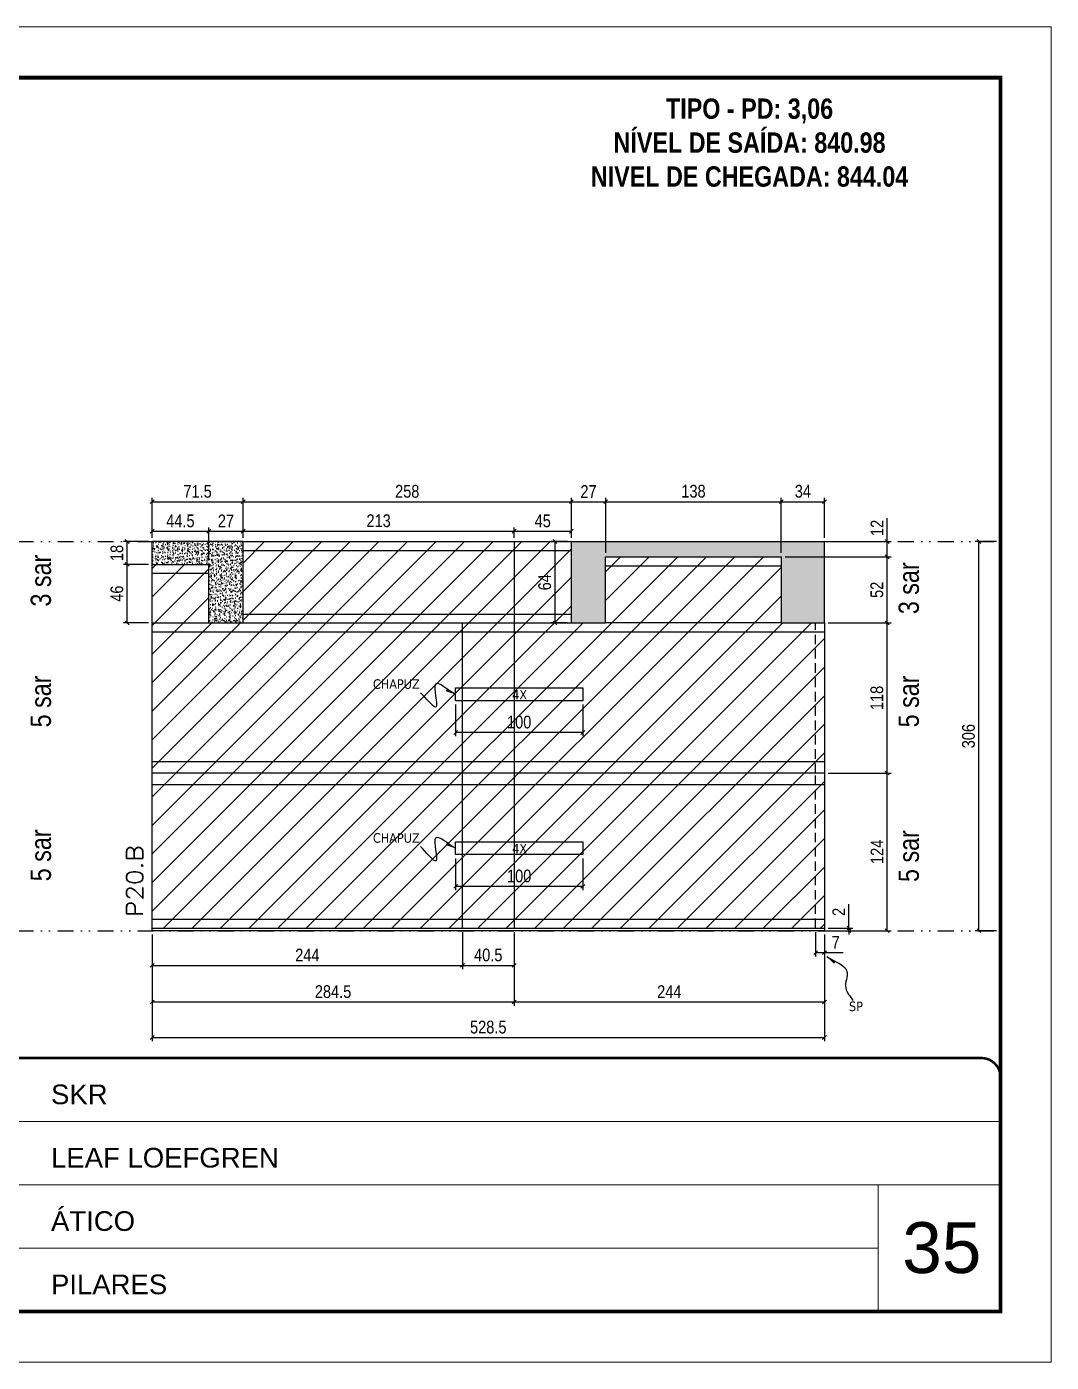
# Model space of a CAD drawing. Extents: x 14400 to 27878, y -21631 to 6985.
# Drawn here: x 18263 to 19068, y -3254 to -2204 of the extents above; entities that cross this region are included whole.
import ezdxf

# ---------------------------------------------------------------- set-up
doc = ezdxf.new("R2010")
doc.units = 0
for name, pattern in [('CONTINUO', [0]), ('DASHED', [0.75, 0.5, -0.25]), ('DIVIDE2', [0.625, 0.25, -0.125, 0, -0.125, 0, -0.125]), ('HIDDEN', [0.375, 0.25, -0.125])]:
    doc.linetypes.add(name, pattern=pattern)
for name, color, linetype, lineweight in [('CARIMBO', 255, 'Continuous', 9), ('Folhas', 255, 'Continuous', 9), ('Hachura', 251, 'Continuous', 9), ('SARRAFO DE PRESSAO', 251, 'DASHED', 9), ('Texto Seção', 7, 'Continuous', 15)]:
    doc.layers.add(name, color=color, linetype=linetype, lineweight=lineweight)
for name, color, linetype in [('COTA', 241, 'Continuous'), ('NOMENCLATURA', 7, 'Continuous'), ('Nível', 160, 'Continuous'), ('Painéis', 200, 'Continuous'), ('SARR_2.2x10', 60, 'Continuous'), ('SARR_2.2x7', 40, 'Continuous'), ('texto', 7, 'Continuous')]:
    doc.layers.add(name, color=color, linetype=linetype)
doc.styles.add('ARIAL', font='arial.ttf')
doc.styles.add('ARIAL_NARROW', font='ARIALN.TTF', dxfattribs={"height": 0.2})
doc.styles.add('COTA TECNICA', font='techl___.ttf', dxfattribs={"height": 10})
doc.styles.add('COTA TECNICA-50', font='techl___.ttf', dxfattribs={"height": 10})
doc.styles.add('REGUA-120', font='ROMANS.shx', dxfattribs={"height": 15})
doc.styles.add('ROMANC', font='techb___.ttf', dxfattribs={"height": 2.5})
doc.styles.get("Standard").update_dxf_attribs({"font": 'arial.ttf'})
doc.dimstyles.new('COTA PAINEL-50', dxfattribs={"dimtxt": 10, "dimasz": 3, "dimexe": 3, "dimexo": 3, "dimgap": 3, "dimtad": 1, "dimdec": 1, "dimzin": 12, "dimdsep": 46, "dimtxsty": 'COTA TECNICA-50', "dimblk1": 'OBLIQUE', "dimblk2": 'OBLIQUE', "dimsah": 1, "dimcen": 0.9, "dimclrd": 4, "dimclre": 4, "dimclrt": 240, "dimadec": 1, "dimazin": 3, "dimtfac": 1, "dimtdec": 1, "dimtmove": 0, "dimatfit": 3, "dimfxl": 1, "dimtolj": 1, "dimtzin": 12, "dimarcsym": 0})
doc.dimstyles.new('PAINEL', dxfattribs={"dimtxt": 10, "dimasz": 3, "dimexe": 3, "dimexo": 3, "dimgap": 3, "dimtad": 1, "dimdec": 1, "dimzin": 12, "dimdsep": 46, "dimtxsty": 'COTA TECNICA', "dimblk1": 'OBLIQUE', "dimblk2": 'OBLIQUE', "dimsah": 1, "dimcen": 0.9, "dimclrd": 4, "dimclre": 4, "dimclrt": 240, "dimadec": 1, "dimazin": 3, "dimtfac": 1, "dimtdec": 1, "dimtmove": 0, "dimatfit": 3, "dimfxl": 1, "dimtolj": 1, "dimtzin": 12, "dimarcsym": 0})
doc.dimstyles.get("Standard").update_dxf_attribs({"dimtxt": 0.18, "dimasz": 0.18, "dimexe": 0.18, "dimexo": 0.0625, "dimgap": 0.09, "dimtad": 0, "dimtih": 1, "dimtoh": 1, "dimdec": 4, "dimzin": 0, "dimdsep": 46, "dimtxsty": 'Standard', "dimcen": 0.09, "dimadec": 0, "dimazin": 0, "dimtfac": 1, "dimtdec": 4, "dimtofl": 0, "dimtmove": 0, "dimatfit": 3, "dimfxl": 1, "dimtolj": 1, "dimtzin": 0, "dimarcsym": 0})

# ---------------------------------------------------------------- blocks, each defined once
blk = doc.blocks.new('9999999999')
at = {"color": 30, "linetype": 'CONTINUO'}
for p, q in [((98564.6, 34379.6), (99584, 34379.6)), ((98564.6, 34329.8), (99488, 34329.8)), ((99584, 34329.8), (99488, 34329.8)), ((99488, 34329.8), (99488, 34230.2)), ((98564.6, 34280), (99488, 34280))]:
    blk.add_line(p, q, dxfattribs=at)
at = {"color": 30, "linetype": 'CONTINUO', "const_width": 2}
blk.add_lwpolyline([(99584, 34230.2), (99584, 34414.4, 0.414214), (99569, 34429.4), (98229, 34429.4, 0.414214), (98214, 34414.4), (98214, 34245.2, 0.414214), (98229, 34230.2), (99584, 34230.2)], format="xyb", dxfattribs=at)
at = {"layer": 'Folhas'}
blk.add_lwpolyline([(98139, 34190.2), (99624, 34190.2), (99624, 35240.2), (98139, 35240.2)], close=True, dxfattribs=at)
at = {"layer": 'Folhas', "color": 30, "const_width": 3}
blk.add_lwpolyline([(98214, 34230.2), (99584, 34230.2), (99584, 35200.2), (98214, 35200.2)], close=True, dxfattribs=at)
at = {"color": 7, "linetype": 'Continuous', "ltscale": 5, "style": 'ARIAL'}
for s, height, p in [('SKR', 15.48, (98837.7, 34393.1)), ('LEAF LOEFGREN', 15.483, (98837.7, 34343.3)), ('ÁTICO', 15.48, (98837.7, 34293.5)), ('PILARES', 15.48, (98837.7, 34243.7))]:
    blk.add_text(s, height=height, dxfattribs=at).set_placement(p)
blk = doc.blocks.new('_Oblique')
at = {"color": 0, "linetype": 'ByBlock', "lineweight": -2}
blk.add_line((-0.5, -0.5), (0.5, 0.5), dxfattribs=at)
blk = doc.blocks.new('*D1922')
at = {"layer": 'COTA', "color": 4, "lineweight": -2, "transparency": 16777216}
for p, q in [((18883.2, -2915.6), (18883.2, -2934.8)), ((18890.2, -2917.6), (18890.2, -2934.8)), ((18883.2, -2931.8), (18890.2, -2931.8)), ((18890.2, -2931.8), (18904.9, -2931.8))]:
    blk.add_line(p, q, dxfattribs=at)
at = {"layer": 'Defpoints', "color": 0, "transparency": 16777216}
for p in [(18883.2, -2912.6), (18890.2, -2914.6), (18890.2, -2931.8)]:
    blk.add_point(p, dxfattribs=at)
at = {"layer": 'COTA', "color": 4, "lineweight": -2, "transparency": 16777216, "xscale": 3, "yscale": 3, "zscale": 3, "rotation": 180}
blk.add_blockref('_Oblique', (18883.2, -2931.8), dxfattribs=at)
at = {"layer": 'COTA', "color": 4, "lineweight": -2, "transparency": 16777216, "xscale": 3, "yscale": 3, "zscale": 3}
blk.add_blockref('_Oblique', (18890.2, -2931.8), dxfattribs=at)
at = {"layer": 'COTA', "color": 240, "transparency": 16777216, "insert": (18899, -2923.8), "char_height": 10, "attachment_point": 5, "style": 'COTA TECNICA-50'}
blk.add_mtext('\\A1;7', dxfattribs=at)
blk = doc.blocks.new('*D1923')
at = {"layer": 'COTA', "color": 4, "lineweight": -2, "transparency": 16777216}
for p, q in [((18909.4, -2912.6), (18909.4, -2893.8)), ((18893.2, -2912.6), (18912.4, -2912.6)), ((18893.2, -2914.6), (18912.4, -2914.6)), ((18909.4, -2914.6), (18909.4, -2912.6)), ((18909.4, -2914.6), (18909.4, -2917.6))]:
    blk.add_line(p, q, dxfattribs=at)
at = {"layer": 'Defpoints', "color": 0, "transparency": 16777216}
for p in [(18890.2, -2912.6), (18890.2, -2914.6), (18909.4, -2914.6)]:
    blk.add_point(p, dxfattribs=at)
at = {"layer": 'COTA', "color": 4, "lineweight": -2, "transparency": 16777216, "xscale": 3, "yscale": 3, "zscale": 3}
for p, rotation in [((18909.4, -2912.6), 270), ((18909.4, -2914.6), 90)]:
    blk.add_blockref('_Oblique', p, dxfattribs=dict(at, rotation=rotation))
at = {"layer": 'COTA', "color": 240, "transparency": 16777216, "insert": (18901.4, -2899.8), "char_height": 10, "attachment_point": 5, "rotation": 90, "style": 'COTA TECNICA-50'}
blk.add_mtext('\\A1;2', dxfattribs=at)
blk = doc.blocks.new('*D1924')
at = {"layer": 'COTA', "color": 4, "lineweight": -2, "transparency": 16777216}
for p, q in [((18893.2, -2790.6), (18942.5, -2790.6)), ((18939.5, -2914.6), (18939.5, -2790.6)), ((18893.2, -2914.6), (18942.5, -2914.6))]:
    blk.add_line(p, q, dxfattribs=at)
at = {"layer": 'Defpoints', "color": 0, "transparency": 16777216}
for p in [(18890.2, -2790.6), (18939.5, -2790.6), (18890.2, -2914.6)]:
    blk.add_point(p, dxfattribs=at)
at = {"layer": 'COTA', "color": 4, "lineweight": -2, "transparency": 16777216, "xscale": 3, "yscale": 3, "zscale": 3}
for p, rotation in [((18939.5, -2790.6), 90), ((18939.5, -2914.6), 270)]:
    blk.add_blockref('_Oblique', p, dxfattribs=dict(at, rotation=rotation))
at = {"layer": 'COTA', "color": 240, "transparency": 16777216, "insert": (18931.5, -2852.6), "char_height": 10, "attachment_point": 5, "rotation": 90, "style": 'COTA TECNICA'}
blk.add_mtext('\\A1;124', dxfattribs=at)
blk = doc.blocks.new('*D1925')
at = {"layer": 'COTA', "color": 4, "linetype": 'ByBlock', "lineweight": -2, "transparency": 16777216}
for p, q in [((18600.2, -2857.7), (18600.2, -2882.7)), ((18700.2, -2857.7), (18700.2, -2882.7)), ((18700.2, -2879.7), (18600.2, -2879.7))]:
    blk.add_line(p, q, dxfattribs=at)
at = {"layer": 'Defpoints', "color": 0, "linetype": 'ByBlock', "transparency": 16777216}
for p in [(18600.2, -2854.7), (18700.2, -2854.7), (18600.2, -2879.7)]:
    blk.add_point(p, dxfattribs=at)
at = {"layer": 'COTA', "color": 4, "linetype": 'ByBlock', "lineweight": -2, "transparency": 16777216, "xscale": 3, "yscale": 3, "zscale": 3, "rotation": 180}
blk.add_blockref('_Oblique', (18600.2, -2879.7), dxfattribs=at)
at = {"layer": 'COTA', "color": 4, "linetype": 'ByBlock', "lineweight": -2, "transparency": 16777216, "xscale": 3, "yscale": 3, "zscale": 3}
blk.add_blockref('_Oblique', (18700.2, -2879.7), dxfattribs=at)
at = {"layer": 'COTA', "color": 240, "linetype": 'ByBlock', "transparency": 16777216, "insert": (18650.2, -2871.6), "char_height": 10, "attachment_point": 5, "style": 'COTA TECNICA'}
blk.add_mtext('\\A1;100', dxfattribs=at)
blk = doc.blocks.new('*D1926')
at = {"layer": 'COTA', "color": 4, "lineweight": -2, "transparency": 16777216}
for p, q in [((18361.7, -2917.6), (18361.7, -2973.6)), ((18646.2, -2915.6), (18646.2, -2973.6)), ((18361.7, -2970.6), (18646.2, -2970.6))]:
    blk.add_line(p, q, dxfattribs=at)
at = {"layer": 'Defpoints', "color": 0, "transparency": 16777216}
for p in [(18361.7, -2914.6), (18646.2, -2912.6), (18646.2, -2970.6)]:
    blk.add_point(p, dxfattribs=at)
at = {"layer": 'COTA', "color": 4, "lineweight": -2, "transparency": 16777216, "xscale": 3, "yscale": 3, "zscale": 3, "rotation": 180}
blk.add_blockref('_Oblique', (18361.7, -2970.6), dxfattribs=at)
at = {"layer": 'COTA', "color": 4, "lineweight": -2, "transparency": 16777216, "xscale": 3, "yscale": 3, "zscale": 3}
blk.add_blockref('_Oblique', (18646.2, -2970.6), dxfattribs=at)
at = {"layer": 'COTA', "color": 240, "transparency": 16777216, "insert": (18503.9, -2962.5), "char_height": 10, "attachment_point": 5, "style": 'COTA TECNICA'}
blk.add_mtext('\\A1;284.5', dxfattribs=at)
blk = doc.blocks.new('*D1927')
at = {"layer": 'COTA', "color": 4, "lineweight": -2, "transparency": 16777216}
for p, q in [((18646.2, -2915.6), (18646.2, -2973.6)), ((18890.2, -2917.6), (18890.2, -2973.6)), ((18646.2, -2970.6), (18890.2, -2970.6))]:
    blk.add_line(p, q, dxfattribs=at)
at = {"layer": 'Defpoints', "color": 0, "transparency": 16777216}
for p in [(18646.2, -2912.6), (18890.2, -2914.6), (18890.2, -2970.6)]:
    blk.add_point(p, dxfattribs=at)
at = {"layer": 'COTA', "color": 4, "lineweight": -2, "transparency": 16777216, "xscale": 3, "yscale": 3, "zscale": 3, "rotation": 180}
blk.add_blockref('_Oblique', (18646.2, -2970.6), dxfattribs=at)
at = {"layer": 'COTA', "color": 4, "lineweight": -2, "transparency": 16777216, "xscale": 3, "yscale": 3, "zscale": 3}
blk.add_blockref('_Oblique', (18890.2, -2970.6), dxfattribs=at)
at = {"layer": 'COTA', "color": 240, "transparency": 16777216, "insert": (18768.2, -2962.5), "char_height": 10, "attachment_point": 5, "style": 'COTA TECNICA'}
blk.add_mtext('\\A1;244', dxfattribs=at)
blk = doc.blocks.new('*D1928')
at = {"layer": 'COTA', "color": 4, "lineweight": -2, "transparency": 16777216}
for p, q in [((18361.7, -2917.6), (18361.7, -2944.8)), ((18605.7, -2915.6), (18605.7, -2944.8)), ((18361.7, -2941.8), (18605.7, -2941.8))]:
    blk.add_line(p, q, dxfattribs=at)
at = {"layer": 'Defpoints', "color": 0, "transparency": 16777216}
for p in [(18361.7, -2914.6), (18605.7, -2912.6), (18605.7, -2941.8)]:
    blk.add_point(p, dxfattribs=at)
at = {"layer": 'COTA', "color": 4, "lineweight": -2, "transparency": 16777216, "xscale": 3, "yscale": 3, "zscale": 3, "rotation": 180}
blk.add_blockref('_Oblique', (18361.7, -2941.8), dxfattribs=at)
at = {"layer": 'COTA', "color": 4, "lineweight": -2, "transparency": 16777216, "xscale": 3, "yscale": 3, "zscale": 3}
blk.add_blockref('_Oblique', (18605.7, -2941.8), dxfattribs=at)
at = {"layer": 'COTA', "color": 240, "transparency": 16777216, "insert": (18483.7, -2933.7), "char_height": 10, "attachment_point": 5, "style": 'COTA TECNICA'}
blk.add_mtext('\\A1;244', dxfattribs=at)
blk = doc.blocks.new('*D1929')
at = {"layer": 'COTA', "color": 4, "lineweight": -2, "transparency": 16777216}
for p, q in [((18605.7, -2915.6), (18605.7, -2944.8)), ((18646.2, -2915.6), (18646.2, -2944.8)), ((18605.7, -2941.8), (18646.2, -2941.8))]:
    blk.add_line(p, q, dxfattribs=at)
at = {"layer": 'Defpoints', "color": 0, "transparency": 16777216}
for p in [(18605.7, -2912.6), (18646.2, -2912.6), (18646.2, -2941.8)]:
    blk.add_point(p, dxfattribs=at)
at = {"layer": 'COTA', "color": 4, "lineweight": -2, "transparency": 16777216, "xscale": 3, "yscale": 3, "zscale": 3, "rotation": 180}
blk.add_blockref('_Oblique', (18605.7, -2941.8), dxfattribs=at)
at = {"layer": 'COTA', "color": 4, "lineweight": -2, "transparency": 16777216, "xscale": 3, "yscale": 3, "zscale": 3}
blk.add_blockref('_Oblique', (18646.2, -2941.8), dxfattribs=at)
at = {"layer": 'COTA', "color": 240, "transparency": 16777216, "insert": (18625.9, -2933.7), "char_height": 10, "attachment_point": 5, "style": 'COTA TECNICA'}
blk.add_mtext('\\A1;40.5', dxfattribs=at)
blk = doc.blocks.new('*D1938')
at = {"layer": 'COTA', "color": 4, "lineweight": -2, "transparency": 16777216}
for p, q in [((18358.7, -2608.6), (18339.1, -2608.6)), ((18342.1, -2626.6), (18342.1, -2608.6)), ((18358.7, -2626.6), (18339.1, -2626.6))]:
    blk.add_line(p, q, dxfattribs=at)
at = {"layer": 'Defpoints', "color": 0, "transparency": 16777216}
for p in [(18342.1, -2608.6), (18361.7, -2608.6), (18361.7, -2626.6)]:
    blk.add_point(p, dxfattribs=at)
at = {"layer": 'COTA', "color": 4, "lineweight": -2, "transparency": 16777216, "xscale": 3, "yscale": 3, "zscale": 3}
for p, rotation in [((18342.1, -2608.6), 90), ((18342.1, -2626.6), 270)]:
    blk.add_blockref('_Oblique', p, dxfattribs=dict(at, rotation=rotation))
at = {"layer": 'COTA', "color": 240, "transparency": 16777216, "insert": (18334, -2617.6), "char_height": 10, "attachment_point": 5, "rotation": 90, "style": 'COTA TECNICA'}
blk.add_mtext('\\A1;18', dxfattribs=at)
blk = doc.blocks.new('*D1939')
at = {"layer": 'COTA', "color": 4, "lineweight": -2, "transparency": 16777216}
for p, q in [((18361.7, -2605.6), (18361.7, -2597.5)), ((18361.7, -2600.5), (18406.2, -2600.5)), ((18406.2, -2623.6), (18406.2, -2597.5))]:
    blk.add_line(p, q, dxfattribs=at)
at = {"layer": 'Defpoints', "color": 0, "transparency": 16777216}
for p in [(18406.2, -2600.5), (18361.7, -2608.6), (18406.2, -2626.6)]:
    blk.add_point(p, dxfattribs=at)
at = {"layer": 'COTA', "color": 4, "lineweight": -2, "transparency": 16777216, "xscale": 3, "yscale": 3, "zscale": 3, "rotation": 180}
blk.add_blockref('_Oblique', (18361.7, -2600.5), dxfattribs=at)
at = {"layer": 'COTA', "color": 4, "lineweight": -2, "transparency": 16777216, "xscale": 3, "yscale": 3, "zscale": 3}
blk.add_blockref('_Oblique', (18406.2, -2600.5), dxfattribs=at)
at = {"layer": 'COTA', "color": 240, "transparency": 16777216, "insert": (18383.9, -2592.4), "char_height": 10, "attachment_point": 5, "style": 'COTA TECNICA'}
blk.add_mtext('\\A1;44.5', dxfattribs=at)
blk = doc.blocks.new('*D1940')
at = {"layer": 'COTA', "color": 4, "lineweight": -2, "transparency": 16777216}
for p, q in [((18406.2, -2623.6), (18406.2, -2597.5)), ((18406.2, -2600.5), (18433.2, -2600.5)), ((18433.2, -2605.6), (18433.2, -2597.5))]:
    blk.add_line(p, q, dxfattribs=at)
at = {"layer": 'Defpoints', "color": 0, "transparency": 16777216}
for p in [(18433.2, -2600.5), (18433.2, -2608.6), (18406.2, -2626.6)]:
    blk.add_point(p, dxfattribs=at)
at = {"layer": 'COTA', "color": 4, "lineweight": -2, "transparency": 16777216, "xscale": 3, "yscale": 3, "zscale": 3, "rotation": 180}
blk.add_blockref('_Oblique', (18406.2, -2600.5), dxfattribs=at)
at = {"layer": 'COTA', "color": 4, "lineweight": -2, "transparency": 16777216, "xscale": 3, "yscale": 3, "zscale": 3}
blk.add_blockref('_Oblique', (18433.2, -2600.5), dxfattribs=at)
at = {"layer": 'COTA', "color": 240, "transparency": 16777216, "insert": (18419.7, -2592.4), "char_height": 10, "attachment_point": 5, "style": 'COTA TECNICA'}
blk.add_mtext('\\A1;27', dxfattribs=at)
blk = doc.blocks.new('*D1941')
at = {"layer": 'COTA', "color": 4, "lineweight": -2, "transparency": 16777216}
for p, q in [((18433.2, -2605.6), (18433.2, -2574.3)), ((18433.2, -2577.3), (18691.2, -2577.3)), ((18691.2, -2605.6), (18691.2, -2574.3))]:
    blk.add_line(p, q, dxfattribs=at)
at = {"layer": 'Defpoints', "color": 0, "transparency": 16777216}
for p in [(18691.2, -2577.3), (18433.2, -2608.6), (18691.2, -2608.6)]:
    blk.add_point(p, dxfattribs=at)
at = {"layer": 'COTA', "color": 4, "lineweight": -2, "transparency": 16777216, "xscale": 3, "yscale": 3, "zscale": 3, "rotation": 180}
blk.add_blockref('_Oblique', (18433.2, -2577.3), dxfattribs=at)
at = {"layer": 'COTA', "color": 4, "lineweight": -2, "transparency": 16777216, "xscale": 3, "yscale": 3, "zscale": 3}
blk.add_blockref('_Oblique', (18691.2, -2577.3), dxfattribs=at)
at = {"layer": 'COTA', "color": 240, "transparency": 16777216, "insert": (18562.2, -2569.2), "char_height": 10, "attachment_point": 5, "style": 'COTA TECNICA'}
blk.add_mtext('\\A1;258', dxfattribs=at)
blk = doc.blocks.new('*D1942')
at = {"layer": 'COTA', "color": 4, "lineweight": -2, "transparency": 16777216}
for p, q in [((18433.2, -2605.6), (18433.2, -2597.5)), ((18433.2, -2600.5), (18646.2, -2600.5)), ((18646.2, -2605.6), (18646.2, -2597.5))]:
    blk.add_line(p, q, dxfattribs=at)
at = {"layer": 'Defpoints', "color": 0, "transparency": 16777216}
for p in [(18646.2, -2600.5), (18433.2, -2608.6), (18646.2, -2608.6)]:
    blk.add_point(p, dxfattribs=at)
at = {"layer": 'COTA', "color": 4, "lineweight": -2, "transparency": 16777216, "xscale": 3, "yscale": 3, "zscale": 3, "rotation": 180}
blk.add_blockref('_Oblique', (18433.2, -2600.5), dxfattribs=at)
at = {"layer": 'COTA', "color": 4, "lineweight": -2, "transparency": 16777216, "xscale": 3, "yscale": 3, "zscale": 3}
blk.add_blockref('_Oblique', (18646.2, -2600.5), dxfattribs=at)
at = {"layer": 'COTA', "color": 240, "transparency": 16777216, "insert": (18539.7, -2592.3), "char_height": 10, "attachment_point": 5, "style": 'COTA TECNICA'}
blk.add_mtext('\\A1;213', dxfattribs=at)
blk = doc.blocks.new('*D1943')
at = {"layer": 'COTA', "color": 4, "lineweight": -2, "transparency": 16777216}
for p, q in [((18646.2, -2605.6), (18646.2, -2597.5)), ((18646.2, -2600.5), (18691.2, -2600.5)), ((18691.2, -2605.6), (18691.2, -2597.5))]:
    blk.add_line(p, q, dxfattribs=at)
at = {"layer": 'Defpoints', "color": 0, "transparency": 16777216}
for p in [(18691.2, -2600.5), (18646.2, -2608.6), (18691.2, -2608.6)]:
    blk.add_point(p, dxfattribs=at)
at = {"layer": 'COTA', "color": 4, "lineweight": -2, "transparency": 16777216, "xscale": 3, "yscale": 3, "zscale": 3, "rotation": 180}
blk.add_blockref('_Oblique', (18646.2, -2600.5), dxfattribs=at)
at = {"layer": 'COTA', "color": 4, "lineweight": -2, "transparency": 16777216, "xscale": 3, "yscale": 3, "zscale": 3}
blk.add_blockref('_Oblique', (18691.2, -2600.5), dxfattribs=at)
at = {"layer": 'COTA', "color": 240, "transparency": 16777216, "insert": (18668.7, -2592.4), "char_height": 10, "attachment_point": 5, "style": 'COTA TECNICA'}
blk.add_mtext('\\A1;45', dxfattribs=at)
blk = doc.blocks.new('*D1944')
at = {"layer": 'COTA', "color": 4, "lineweight": -2, "transparency": 16777216}
for p, q in [((18691.2, -2605.6), (18691.2, -2574.3)), ((18691.2, -2577.3), (18718.2, -2577.3)), ((18718.2, -2617.6), (18718.2, -2574.3))]:
    blk.add_line(p, q, dxfattribs=at)
at = {"layer": 'Defpoints', "color": 0, "transparency": 16777216}
for p in [(18718.2, -2577.3), (18691.2, -2608.6), (18718.2, -2620.6)]:
    blk.add_point(p, dxfattribs=at)
at = {"layer": 'COTA', "color": 4, "lineweight": -2, "transparency": 16777216, "xscale": 3, "yscale": 3, "zscale": 3, "rotation": 180}
blk.add_blockref('_Oblique', (18691.2, -2577.3), dxfattribs=at)
at = {"layer": 'COTA', "color": 4, "lineweight": -2, "transparency": 16777216, "xscale": 3, "yscale": 3, "zscale": 3}
blk.add_blockref('_Oblique', (18718.2, -2577.3), dxfattribs=at)
at = {"layer": 'COTA', "color": 240, "transparency": 16777216, "insert": (18704.7, -2569.3), "char_height": 10, "attachment_point": 5, "style": 'COTA TECNICA'}
blk.add_mtext('\\A1;27', dxfattribs=at)
blk = doc.blocks.new('*D1945')
at = {"layer": 'COTA', "color": 4, "lineweight": -2, "transparency": 16777216}
for p, q in [((18718.2, -2617.6), (18718.2, -2574.3)), ((18718.2, -2577.3), (18856.2, -2577.3)), ((18856.2, -2617.6), (18856.2, -2574.3))]:
    blk.add_line(p, q, dxfattribs=at)
at = {"layer": 'Defpoints', "color": 0, "transparency": 16777216}
for p in [(18856.2, -2577.3), (18718.2, -2620.6), (18856.2, -2620.6)]:
    blk.add_point(p, dxfattribs=at)
at = {"layer": 'COTA', "color": 4, "lineweight": -2, "transparency": 16777216, "xscale": 3, "yscale": 3, "zscale": 3, "rotation": 180}
blk.add_blockref('_Oblique', (18718.2, -2577.3), dxfattribs=at)
at = {"layer": 'COTA', "color": 4, "lineweight": -2, "transparency": 16777216, "xscale": 3, "yscale": 3, "zscale": 3}
blk.add_blockref('_Oblique', (18856.2, -2577.3), dxfattribs=at)
at = {"layer": 'COTA', "color": 240, "transparency": 16777216, "insert": (18787.2, -2569.1), "char_height": 10, "attachment_point": 5, "style": 'COTA TECNICA'}
blk.add_mtext('\\A1;138', dxfattribs=at)
blk = doc.blocks.new('*D1946')
at = {"layer": 'COTA', "color": 4, "lineweight": -2, "transparency": 16777216}
for p, q in [((18856.2, -2617.6), (18856.2, -2574.3)), ((18856.2, -2577.3), (18890.2, -2577.3)), ((18890.2, -2605.6), (18890.2, -2574.3))]:
    blk.add_line(p, q, dxfattribs=at)
at = {"layer": 'Defpoints', "color": 0, "transparency": 16777216}
for p in [(18890.2, -2577.3), (18890.2, -2608.6), (18856.2, -2620.6)]:
    blk.add_point(p, dxfattribs=at)
at = {"layer": 'COTA', "color": 4, "lineweight": -2, "transparency": 16777216, "xscale": 3, "yscale": 3, "zscale": 3, "rotation": 180}
blk.add_blockref('_Oblique', (18856.2, -2577.3), dxfattribs=at)
at = {"layer": 'COTA', "color": 4, "lineweight": -2, "transparency": 16777216, "xscale": 3, "yscale": 3, "zscale": 3}
blk.add_blockref('_Oblique', (18890.2, -2577.3), dxfattribs=at)
at = {"layer": 'COTA', "color": 240, "transparency": 16777216, "insert": (18873.2, -2569.1), "char_height": 10, "attachment_point": 5, "style": 'COTA TECNICA'}
blk.add_mtext('\\A1;34', dxfattribs=at)
blk = doc.blocks.new('*D1947')
at = {"layer": 'COTA', "color": 4, "lineweight": -2, "transparency": 16777216}
for p, q in [((18361.7, -2605.6), (18361.7, -2574.3)), ((18361.7, -2577.3), (18433.2, -2577.3)), ((18433.2, -2605.6), (18433.2, -2574.3))]:
    blk.add_line(p, q, dxfattribs=at)
at = {"layer": 'Defpoints', "color": 0, "transparency": 16777216}
for p in [(18433.2, -2577.3), (18361.7, -2608.6), (18433.2, -2608.6)]:
    blk.add_point(p, dxfattribs=at)
at = {"layer": 'COTA', "color": 4, "lineweight": -2, "transparency": 16777216, "xscale": 3, "yscale": 3, "zscale": 3, "rotation": 180}
blk.add_blockref('_Oblique', (18361.7, -2577.3), dxfattribs=at)
at = {"layer": 'COTA', "color": 4, "lineweight": -2, "transparency": 16777216, "xscale": 3, "yscale": 3, "zscale": 3}
blk.add_blockref('_Oblique', (18433.2, -2577.3), dxfattribs=at)
at = {"layer": 'COTA', "color": 240, "transparency": 16777216, "insert": (18397.4, -2569.2), "char_height": 10, "attachment_point": 5, "style": 'COTA TECNICA'}
blk.add_mtext('\\A1;71.5', dxfattribs=at)
blk = doc.blocks.new('*D1948')
at = {"layer": 'COTA', "color": 4, "lineweight": -2, "transparency": 16777216}
for p, q in [((18688.2, -2608.6), (18675.4, -2608.6)), ((18678.4, -2672.6), (18678.4, -2608.6)), ((18688.2, -2672.6), (18675.4, -2672.6))]:
    blk.add_line(p, q, dxfattribs=at)
at = {"layer": 'Defpoints', "color": 0, "transparency": 16777216}
for p in [(18678.4, -2608.6), (18691.2, -2608.6), (18691.2, -2672.6)]:
    blk.add_point(p, dxfattribs=at)
at = {"layer": 'COTA', "color": 4, "lineweight": -2, "transparency": 16777216, "xscale": 3, "yscale": 3, "zscale": 3}
for p, rotation in [((18678.4, -2608.6), 90), ((18678.4, -2672.6), 270)]:
    blk.add_blockref('_Oblique', p, dxfattribs=dict(at, rotation=rotation))
at = {"layer": 'COTA', "color": 240, "transparency": 16777216, "insert": (18670.3, -2640.6), "char_height": 10, "attachment_point": 5, "rotation": 90, "style": 'COTA TECNICA'}
blk.add_mtext('\\A1;64', dxfattribs=at)
blk = doc.blocks.new('*D1970')
at = {"layer": 'COTA', "color": 4, "lineweight": -2, "transparency": 16777216}
for p, q in [((18358.7, -2626.6), (18339.1, -2626.6)), ((18342.1, -2672.6), (18342.1, -2626.6)), ((18358.7, -2672.6), (18339.1, -2672.6))]:
    blk.add_line(p, q, dxfattribs=at)
at = {"layer": 'Defpoints', "color": 0, "transparency": 16777216}
for p in [(18342.1, -2626.6), (18361.7, -2626.6), (18361.7, -2672.6)]:
    blk.add_point(p, dxfattribs=at)
at = {"layer": 'COTA', "color": 4, "lineweight": -2, "transparency": 16777216, "xscale": 3, "yscale": 3, "zscale": 3}
for p, rotation in [((18342.1, -2626.6), 90), ((18342.1, -2672.6), 270)]:
    blk.add_blockref('_Oblique', p, dxfattribs=dict(at, rotation=rotation))
at = {"layer": 'COTA', "color": 240, "transparency": 16777216, "insert": (18334, -2649.6), "char_height": 10, "attachment_point": 5, "rotation": 90, "style": 'COTA TECNICA'}
blk.add_mtext('\\A1;46', dxfattribs=at)
blk = doc.blocks.new('*D1971')
at = {"layer": 'COTA', "color": 4, "lineweight": -2, "transparency": 16777216}
for p, q in [((18893.2, -2672.6), (18942.5, -2672.6)), ((18939.5, -2790.6), (18939.5, -2672.6)), ((18893.2, -2790.6), (18942.5, -2790.6))]:
    blk.add_line(p, q, dxfattribs=at)
at = {"layer": 'Defpoints', "color": 0, "transparency": 16777216}
for p in [(18890.2, -2672.6), (18939.5, -2672.6), (18890.2, -2790.6)]:
    blk.add_point(p, dxfattribs=at)
at = {"layer": 'COTA', "color": 4, "lineweight": -2, "transparency": 16777216, "xscale": 3, "yscale": 3, "zscale": 3}
for p, rotation in [((18939.5, -2672.6), 90), ((18939.5, -2790.6), 270)]:
    blk.add_blockref('_Oblique', p, dxfattribs=dict(at, rotation=rotation))
at = {"layer": 'COTA', "color": 240, "transparency": 16777216, "insert": (18931.4, -2731.6), "char_height": 10, "attachment_point": 5, "rotation": 90, "style": 'COTA TECNICA'}
blk.add_mtext('\\A1;118', dxfattribs=at)
blk = doc.blocks.new('*D1972')
at = {"layer": 'COTA', "color": 4, "lineweight": -2, "transparency": 16777216}
for p, q in [((18859.2, -2620.6), (18942.5, -2620.6)), ((18939.5, -2672.6), (18939.5, -2620.6)), ((18893.2, -2672.6), (18942.5, -2672.6))]:
    blk.add_line(p, q, dxfattribs=at)
at = {"layer": 'Defpoints', "color": 0, "transparency": 16777216}
for p in [(18856.2, -2620.6), (18939.5, -2620.6), (18890.2, -2672.6)]:
    blk.add_point(p, dxfattribs=at)
at = {"layer": 'COTA', "color": 4, "lineweight": -2, "transparency": 16777216, "xscale": 3, "yscale": 3, "zscale": 3}
for p, rotation in [((18939.5, -2620.6), 90), ((18939.5, -2672.6), 270)]:
    blk.add_blockref('_Oblique', p, dxfattribs=dict(at, rotation=rotation))
at = {"layer": 'COTA', "color": 240, "transparency": 16777216, "insert": (18931.4, -2646.6), "char_height": 10, "attachment_point": 5, "rotation": 90, "style": 'COTA TECNICA'}
blk.add_mtext('\\A1;52', dxfattribs=at)
blk = doc.blocks.new('*D1973')
at = {"layer": 'COTA', "color": 4, "lineweight": -2, "transparency": 16777216}
for p, q in [((18939.5, -2608.6), (18939.5, -2590.3)), ((18893.2, -2608.6), (18942.5, -2608.6)), ((18939.5, -2620.6), (18939.5, -2608.6)), ((18859.2, -2620.6), (18942.5, -2620.6))]:
    blk.add_line(p, q, dxfattribs=at)
at = {"layer": 'Defpoints', "color": 0, "transparency": 16777216}
for p in [(18890.2, -2608.6), (18939.5, -2608.6), (18856.2, -2620.6)]:
    blk.add_point(p, dxfattribs=at)
at = {"layer": 'COTA', "color": 4, "lineweight": -2, "transparency": 16777216, "xscale": 3, "yscale": 3, "zscale": 3}
for p, rotation in [((18939.5, -2608.6), 90), ((18939.5, -2620.6), 270)]:
    blk.add_blockref('_Oblique', p, dxfattribs=dict(at, rotation=rotation))
at = {"layer": 'COTA', "color": 240, "transparency": 16777216, "insert": (18931.5, -2597.9), "char_height": 10, "attachment_point": 5, "rotation": 90, "style": 'COTA TECNICA'}
blk.add_mtext('\\A1;12', dxfattribs=at)
blk = doc.blocks.new('*D1975')
at = {"layer": 'COTA', "color": 4, "linetype": 'ByBlock', "lineweight": -2, "transparency": 16777216}
for p, q in [((18600.2, -2736.7), (18600.2, -2761.7)), ((18700.2, -2736.7), (18700.2, -2761.7)), ((18700.2, -2758.7), (18600.2, -2758.7))]:
    blk.add_line(p, q, dxfattribs=at)
at = {"layer": 'Defpoints', "color": 0, "linetype": 'ByBlock', "transparency": 16777216}
for p in [(18600.2, -2733.7), (18700.2, -2733.7), (18600.2, -2758.7)]:
    blk.add_point(p, dxfattribs=at)
at = {"layer": 'COTA', "color": 4, "linetype": 'ByBlock', "lineweight": -2, "transparency": 16777216, "xscale": 3, "yscale": 3, "zscale": 3, "rotation": 180}
blk.add_blockref('_Oblique', (18600.2, -2758.7), dxfattribs=at)
at = {"layer": 'COTA', "color": 4, "linetype": 'ByBlock', "lineweight": -2, "transparency": 16777216, "xscale": 3, "yscale": 3, "zscale": 3}
blk.add_blockref('_Oblique', (18700.2, -2758.7), dxfattribs=at)
at = {"layer": 'COTA', "color": 240, "linetype": 'ByBlock', "transparency": 16777216, "insert": (18650.2, -2750.6), "char_height": 10, "attachment_point": 5, "style": 'COTA TECNICA'}
blk.add_mtext('\\A1;100', dxfattribs=at)
blk = doc.blocks.new('*D1976')
at = {"layer": 'COTA', "color": 4, "lineweight": -2, "transparency": 16777216}
for p, q in [((19025.5, -2608.6), (19008.6, -2608.6)), ((19011.6, -2914.6), (19011.6, -2608.6)), ((19025.5, -2914.6), (19008.6, -2914.6))]:
    blk.add_line(p, q, dxfattribs=at)
at = {"layer": 'Defpoints', "color": 0, "transparency": 16777216}
for p in [(19011.6, -2608.6), (19028.5, -2608.6), (19028.5, -2914.6)]:
    blk.add_point(p, dxfattribs=at)
at = {"layer": 'COTA', "color": 4, "lineweight": -2, "transparency": 16777216, "xscale": 3, "yscale": 3, "zscale": 3}
for p, rotation in [((19011.6, -2608.6), 90), ((19011.6, -2914.6), 270)]:
    blk.add_blockref('_Oblique', p, dxfattribs=dict(at, rotation=rotation))
at = {"layer": 'COTA', "color": 240, "transparency": 16777216, "insert": (19003.4, -2761.6), "char_height": 10, "attachment_point": 5, "rotation": 90, "style": 'COTA TECNICA'}
blk.add_mtext('\\A1;306', dxfattribs=at)
blk = doc.blocks.new('*D2864')
at = {"layer": 'COTA', "color": 4, "lineweight": -2, "transparency": 16777216}
for p, q in [((18361.7, -2917.6), (18361.7, -3001.5)), ((18890.2, -2917.6), (18890.2, -3001.5)), ((18361.7, -2998.5), (18890.2, -2998.5))]:
    blk.add_line(p, q, dxfattribs=at)
at = {"layer": 'Defpoints', "color": 0, "transparency": 16777216}
for p in [(18361.7, -2914.6), (18890.2, -2914.6), (18890.2, -2998.5)]:
    blk.add_point(p, dxfattribs=at)
at = {"layer": 'COTA', "color": 4, "lineweight": -2, "transparency": 16777216, "xscale": 3, "yscale": 3, "zscale": 3, "rotation": 180}
blk.add_blockref('_Oblique', (18361.7, -2998.5), dxfattribs=at)
at = {"layer": 'COTA', "color": 4, "lineweight": -2, "transparency": 16777216, "xscale": 3, "yscale": 3, "zscale": 3}
blk.add_blockref('_Oblique', (18890.2, -2998.5), dxfattribs=at)
at = {"layer": 'COTA', "color": 240, "transparency": 16777216, "insert": (18625.9, -2990.4), "char_height": 10, "attachment_point": 5, "style": 'COTA TECNICA'}
blk.add_mtext('\\A1;528.5', dxfattribs=at)

msp = doc.modelspace()

# ---------------------------------------------------------------- hatches: boundary and pattern name
at = {"layer": 'COTA'}
h = msp.add_hatch(dxfattribs=at)
h.set_pattern_fill('AR-CONC', color=256, scale=0.03)
h.set_pattern_definition([(50, (-1585, -57), (5.4655401, -0.4781726), [0.5715, -6.2865]), (355, (-1585, -57), (-1.0573026, 5.7317054), [0.4572, -5.0292175]), (100.451445, (-1584.5445, -57.04), (4.4082374, 5.2535326), [0.4857003, -5.3427073]), (46.1842, (-1585, -55.476), (8.1323712, -1.2612698), [0.85725, -9.42975]), (96.635558, (-1584.322, -55.581), (7.122124, 7.4227837), [0.7285507, -8.0140682]), (351.18415, (-1585, -55.476), (7.122124, 7.4227837), [0.685799, -7.543792]), (21, (-1584.238, -55.857), (4.5484317, -3.0679559), [0.5715, -6.2865]), (326, (-1584.238, -55.857), (1.8540609, 5.525639), [0.4572, -5.0292]), (71.451445, (-1583.859, -56.1127), (6.4024926, 2.457683), [0.4857003, -5.3426981]), (37.5, (-1585, -57), (0.0926581, 2.53665117), [0, -4.96824, 0, -5.1054, 0, -5.04825]), (7.5, (-1585, -57), (2.00458988, 3.00541724), [0, -2.91084, 0, -4.85394, 0, -1.92405]), (327.5, (-1586.6993, -57), (4.06771786, -0.17186232), [0, -1.905, 0, -5.9436, 0, -7.8867]), (317.5, (-1587.4613, -57), (4.44387544, 0.7627947), [0, -2.4765, 0, -3.94716, 0, -5.6007])])
h.paths.add_polyline_path([(18406.157, -2672.59), (18433.157, -2672.59), (18433.157, -2608.59), (18361.657, -2608.59), (18361.657, -2626.59), (18406.157, -2626.59)])
h = msp.add_hatch(dxfattribs=at)
h.set_pattern_fill('AR-CONC', color=256, scale=0.03)
h.set_pattern_definition([(50, (-1585, -55), (5.4655401, -0.4781726), [0.5715, -6.2865]), (355, (-1585, -55), (-1.0573026, 5.7317054), [0.4572, -5.0292175]), (100.451445, (-1584.5445, -55.04), (4.4082374, 5.2535326), [0.4857003, -5.3427073]), (46.1842, (-1585, -53.476), (8.1323712, -1.2612698), [0.85725, -9.42975]), (96.635558, (-1584.322, -53.581), (7.122124, 7.4227837), [0.7285507, -8.0140682]), (351.18415, (-1585, -53.476), (7.122124, 7.4227837), [0.685799, -7.543792]), (21, (-1584.238, -53.857), (4.5484317, -3.0679559), [0.5715, -6.2865]), (326, (-1584.238, -53.857), (1.8540609, 5.525639), [0.4572, -5.0292]), (71.451445, (-1583.859, -54.1127), (6.4024926, 2.457683), [0.4857003, -5.3426981]), (37.5, (-1585, -55), (0.0926581, 2.53665117), [0, -4.96824, 0, -5.1054, 0, -5.04825]), (7.5, (-1585, -55), (2.00458988, 3.00541724), [0, -2.91084, 0, -4.85394, 0, -1.92405]), (327.5, (-1586.6993, -55), (4.06771786, -0.17186232), [0, -1.905, 0, -5.9436, 0, -7.8867]), (317.5, (-1587.4613, -55), (4.44387544, 0.76279473), [0, -2.4765, 0, -3.94716, 0, -5.6007])])
h.paths.add_polyline_path([(18691.157, -2672.59), (18718.157, -2672.59), (18718.157, -2620.59), (18856.157, -2620.59), (18856.157, -2672.59), (18890.157, -2672.59), (18890.157, -2608.59), (18691.157, -2608.59)])
at = {"layer": 'Hachura'}
h = msp.add_hatch(dxfattribs=at)
h.set_pattern_fill('ANSI31', color=256, scale=5)
h.paths.add_polyline_path([(17961.127, -2608.59), (17751.127, -2608.59), (17751.127, -2672.59), (17961.127, -2672.59)])
h.paths.add_polyline_path([(18009.127, -2608.59), (17961.127, -2608.59), (17961.127, -2672.59), (18009.127, -2672.59)])
h.paths.add_polyline_path([(18217.627, -2608.59), (18031.127, -2608.59), (18031.127, -2672.59), (18217.627, -2672.59)])
h.paths.add_polyline_path([(18217.627, -2672.59), (18031.127, -2672.59), (18031.127, -2790.59), (18217.627, -2790.59)])
h.paths.add_polyline_path([(18031.127, -2672.59), (17961.127, -2672.59), (17961.127, -2790.59), (18031.127, -2790.59)])
h.paths.add_polyline_path([(17961.127, -2672.59), (17751.127, -2672.59), (17717.127, -2672.59), (17717.127, -2790.59), (17961.127, -2790.59)])
h.paths.add_polyline_path([(17961.127, -2790.59), (17717.127, -2790.59), (17717.127, -2912.59), (17961.127, -2912.59)])
h.paths.add_polyline_path([(18031.127, -2790.59), (17961.127, -2790.59), (17961.127, -2912.59), (18031.127, -2912.59)])
h.paths.add_polyline_path([(18217.627, -2790.59), (18031.127, -2790.59), (18031.127, -2912.59), (18217.627, -2912.59)])
h.paths.add_polyline_path([(18406.157, -2626.59), (18361.657, -2626.59), (18361.657, -2672.59), (18406.157, -2672.59)])
h.paths.add_polyline_path([(18605.657, -2672.59), (18361.657, -2672.59), (18361.657, -2790.59), (18605.657, -2790.59)])
h.paths.add_polyline_path([(18646.157, -2608.59), (18433.157, -2608.59), (18433.157, -2672.59), (18646.157, -2672.59)])
h.paths.add_polyline_path([(18646.157, -2672.59), (18605.657, -2672.59), (18605.657, -2790.59), (18646.157, -2790.59)])
h.paths.add_polyline_path([(18691.157, -2608.59), (18646.157, -2608.59), (18646.157, -2672.59), (18691.157, -2672.59)])
h.paths.add_polyline_path([(18890.157, -2672.59), (18856.157, -2672.59), (18856.157, -2620.59), (18718.157, -2620.59), (18718.157, -2672.59), (18646.157, -2672.59), (18646.157, -2790.59), (18890.157, -2790.59)])
h.paths.add_polyline_path([(18890.157, -2790.59), (18646.157, -2790.59), (18646.157, -2912.59), (18890.157, -2912.59)])
h.paths.add_polyline_path([(18646.157, -2790.59), (18605.657, -2790.59), (18605.657, -2912.59), (18646.157, -2912.59)])
h.paths.add_polyline_path([(18605.657, -2790.59), (18361.657, -2790.59), (18361.657, -2912.59), (18605.657, -2912.59)])

# ---------------------------------------------------------------- linework, layer by layer
at = {"layer": 'COTA'}
for p, q in [((18361.657, -2626.59), (18361.657, -2608.59)), ((18433.157, -2608.59), (18361.657, -2608.59)), ((18691.157, -2608.59), (18890.157, -2608.59)), ((18890.157, -2672.59), (18890.157, -2608.59))]:
    msp.add_line(p, q, dxfattribs=at)
at = {"layer": 'Nível', "color": 4, "linetype": 'DIVIDE2', "ltscale": 50}
for p, q in [((17658.467, -2608.59), (19028.467, -2608.59)), ((17658.467, -2914.59), (19028.467, -2914.59))]:
    msp.add_line(p, q, dxfattribs=at)
at = {"layer": 'Painéis'}
for p, q in [((18433.157, -2608.59), (18691.157, -2608.59)), ((18433.157, -2672.59), (18433.157, -2608.59)), ((18646.157, -2608.59), (18646.157, -2912.59)), ((18691.157, -2608.59), (18691.157, -2672.59)), ((18718.157, -2672.59), (18718.157, -2620.59)), ((18718.157, -2620.59), (18856.157, -2620.59)), ((18856.157, -2620.59), (18856.157, -2672.59)), ((18361.657, -2912.59), (18361.657, -2626.59)), ((18361.657, -2626.59), (18406.157, -2626.59)), ((18406.157, -2672.59), (18406.157, -2626.59)), ((18361.657, -2672.59), (18718.157, -2672.59)), ((18605.657, -2912.59), (18605.657, -2672.59)), ((18856.157, -2672.59), (18890.157, -2672.59)), ((18890.157, -2672.59), (18890.157, -2912.59)), ((18890.157, -2790.59), (18361.657, -2790.59))]:
    msp.add_line(p, q, dxfattribs=at)
msp.add_lwpolyline([(18361.657, -2912.59), (18890.157, -2912.59), (18890.157, -2914.59), (18361.657, -2914.59)], close=True, dxfattribs=at)
at = {"layer": 'SARR_2.2x10'}
for points in [[(18600.157, -2723.747), (18700.157, -2723.747), (18700.157, -2733.747), (18600.157, -2733.747)], [(18600.157, -2844.747), (18700.157, -2844.747), (18700.157, -2854.747), (18600.157, -2854.747)]]:
    msp.add_lwpolyline(points, close=True, dxfattribs=at)
at = {"layer": 'SARR_2.2x7'}
for p, q in [((18433.157, -2615.59), (18691.157, -2615.59)), ((18361.657, -2633.59), (18406.157, -2633.59)), ((18718.157, -2627.59), (18856.157, -2627.59)), ((18433.157, -2665.59), (18691.157, -2665.59)), ((18856.157, -2672.59), (18718.157, -2672.59)), ((18361.657, -2679.59), (18646.157, -2679.59)), ((18646.157, -2679.59), (18890.157, -2679.59)), ((18361.657, -2781.59), (18646.157, -2781.59)), ((18646.157, -2781.59), (18890.157, -2781.59)), ((18361.657, -2799.59), (18646.157, -2799.59)), ((18646.157, -2799.59), (18890.157, -2799.59)), ((18361.657, -2905.59), (18646.157, -2905.59)), ((18646.157, -2905.59), (18890.157, -2905.59))]:
    msp.add_line(p, q, dxfattribs=at)
at = {"layer": 'SARR_2.2x7', "linetype": 'HIDDEN', "ltscale": 30}
for p, q in [((18883.157, -2790.59), (18883.157, -2672.59)), ((18883.157, -2912.59), (18883.157, -2790.59))]:
    msp.add_line(p, q, dxfattribs=at)

# ---------------------------------------------------------------- block references
at = {"layer": 'SARRAFO DE PRESSAO', "color": 6, "linetype": 'ByBlock'}
msp.add_blockref('9999999999', (-80555.511, -37444.079), dxfattribs=at)

# ---------------------------------------------------------------- texts
at = {"layer": 'CARIMBO', "style": 'ARIAL'}
msp.add_text('35', height=40, dxfattribs=at).set_placement((18951.328, -3183.73))
at = {"layer": 'NOMENCLATURA', "style": 'ARIAL_NARROW'}
for s, p in [('3 sar', (18282.144, -2659.71)), ('3 sar', (18964.4, -2665.71)), ('5 sar', (18282.144, -2754.71)), ('5 sar', (18964.4, -2754.71)), ('5 sar', (18282.144, -2875.71)), ('5 sar', (18964.4, -2876.267))]:
    msp.add_text(s, height=16, rotation=90, dxfattribs=at).set_placement(p)
at = {"layer": 'NOMENCLATURA', "color": 2, "insert": (18831.306, -2260.288), "char_height": 16, "attachment_point": 2, "style": 'ROMANC'}
msp.add_mtext_dynamic_manual_height_columns('TIPO - PD: 3,06\\PNÍVEL DE SAÍDA: 840.98\\PNIVEL DE CHEGADA: 844.04', width=432.35115, gutter_width=1, heights=[0], dxfattribs=at)
at = {"layer": 'texto', "color": 0, "char_height": 7.5, "attachment_point": 5}
for s, insert in [('{\\fTahoma|b0|i0|c0|p34;\\C4;CHAPUZ}', (18553.607, -2720.733)), ('{\\fTahoma|b0|i0|c0|p34;\\C4;4X}', (18650.55, -2729.04)), ('{\\fTahoma|b0|i0|c0|p34;\\C4;CHAPUZ}', (18553.607, -2841.733)), ('{\\fTahoma|b0|i0|c0|p34;\\C4;4X}', (18650.55, -2850.04)), ('{\\fTahoma|b0|i0|c0|p34;\\C4;SP}', (18914.934, -2974.082))]:
    msp.add_mtext(s, dxfattribs=dict(at, insert=insert))
at = {"layer": 'Texto Seção', "style": 'REGUA-120', "width": 1.1}
msp.add_text('P20.B', height=13, rotation=90, dxfattribs=at).set_placement((18354.408, -2903.827))

# ---------------------------------------------------------------- dimensions: what is measured, and where the dimension line sits
at = {"layer": 'COTA'}
for base, p1, p2, dimstyle, picture, middle in [((18433.157, -2577.336), (18361.657, -2608.59), (18433.157, -2608.59), 'PAINEL', '*D1947', (18397.407, -2569.226)), ((18691.157, -2577.336), (18433.157, -2608.59), (18691.157, -2608.59), 'PAINEL', '*D1941', (18562.157, -2569.204)), ((18718.157, -2577.336), (18691.157, -2608.59), (18718.157, -2620.59), 'PAINEL', '*D1944', (18704.657, -2569.263)), ((18406.157, -2600.521), (18361.657, -2608.59), (18406.157, -2626.59), 'PAINEL', '*D1939', (18383.907, -2592.412)), ((18433.157, -2600.521), (18406.157, -2626.59), (18433.157, -2608.59), 'PAINEL', '*D1940', (18419.657, -2592.448)), ((18646.157, -2600.521), (18433.157, -2608.59), (18646.157, -2608.59), 'PAINEL', '*D1942', (18539.657, -2592.302)), ((18646.157, -2970.611), (18361.657, -2914.59), (18646.157, -2912.59), 'PAINEL', '*D1926', (18503.907, -2962.479)), ((18605.657, -2941.802), (18361.657, -2914.59), (18605.657, -2912.59), 'PAINEL', '*D1928', (18483.657, -2933.729)), ((18890.157, -2998.534), (18361.657, -2914.59), (18890.157, -2914.59), 'PAINEL', '*D2864', (18625.907, -2990.403)), ((18890.157, -2931.832), (18883.157, -2912.59), (18890.157, -2914.59), 'COTA PAINEL-50', '*D1922', (18899.023, -2923.759))]:
    dim = msp.add_linear_dim(base=base, p1=p1, p2=p2, dimstyle=dimstyle, dxfattribs=at)
    dim.commit()
    dim.dimension.update_dxf_attribs({"geometry": picture, "text_midpoint": middle})
for base, p1, p2, picture, middle in [((18856.157, -2577.336), (18718.157, -2620.59), (18856.157, -2620.59), '*D1945', (18787.157, -2569.095)), ((18890.157, -2577.336), (18856.157, -2620.59), (18890.157, -2608.59), '*D1946', (18873.157, -2569.117)), ((18691.157, -2600.521), (18646.157, -2608.59), (18691.157, -2608.59), '*D1943', (18668.657, -2592.412)), ((18646.157, -2941.802), (18605.657, -2912.59), (18646.157, -2912.59), '*D1929', (18625.907, -2933.692)), ((18890.157, -2970.611), (18646.157, -2912.59), (18890.157, -2914.59), '*D1927', (18768.157, -2962.538))]:
    dim = msp.add_linear_dim(base=base, p1=p1, p2=p2, dimstyle='PAINEL', override={"dimtmove": 1}, dxfattribs=at)
    dim.commit()
    dim.dimension.update_dxf_attribs({"geometry": picture, "text_midpoint": middle})
for base, p1, p2, picture, middle in [((18939.525, -2608.59), (18856.157, -2620.59), (18890.157, -2608.59), '*D1973', (18931.466, -2597.934)), ((18342.064, -2608.59), (18361.657, -2626.59), (18361.657, -2608.59), '*D1938', (18333.969, -2617.59)), ((18678.427, -2608.59), (18691.157, -2672.59), (18691.157, -2608.59), '*D1948', (18670.325, -2640.59)), ((19011.632, -2608.59), (19028.467, -2914.59), (19028.467, -2608.59), '*D1976', (19003.413, -2761.59)), ((18939.525, -2620.59), (18890.157, -2672.59), (18856.157, -2620.59), '*D1972', (18931.415, -2646.59)), ((18342.064, -2626.59), (18361.657, -2672.59), (18361.657, -2626.59), '*D1970', (18333.962, -2649.59)), ((18939.525, -2672.59), (18890.157, -2790.59), (18890.157, -2672.59), '*D1971', (18931.43, -2731.59)), ((18939.525, -2790.59), (18890.157, -2914.59), (18890.157, -2790.59), '*D1924', (18931.452, -2852.59))]:
    dim = msp.add_linear_dim(base=base, p1=p1, p2=p2, angle=90, dimstyle='PAINEL', dxfattribs=at)
    dim.commit()
    dim.dimension.update_dxf_attribs({"geometry": picture, "text_midpoint": middle})
at = {"layer": 'COTA', "linetype": 'ByBlock'}
for base, p1, p2, picture, middle in [((18600.157, -2758.674), (18700.157, -2733.747), (18600.157, -2733.747), '*D1975', (18650.157, -2750.572)), ((18600.157, -2879.674), (18700.157, -2854.747), (18600.157, -2854.747), '*D1925', (18650.157, -2871.572))]:
    dim = msp.add_linear_dim(base=base, p1=p1, p2=p2, dimstyle='PAINEL', dxfattribs=at)
    dim.commit()
    dim.dimension.update_dxf_attribs({"geometry": picture, "text_midpoint": middle})
at = {"layer": 'COTA'}
dim = msp.add_linear_dim(base=(18909.416, -2914.59), p1=(18890.157, -2912.59), p2=(18890.157, -2914.59), angle=90, dimstyle='COTA PAINEL-50', dxfattribs=at)
dim.commit()
dim.dimension.update_dxf_attribs({"geometry": '*D1923', "text_midpoint": (18909.416, -2899.844), "dimtype": 160})

# ---------------------------------------------------------------- leaders
at = {"layer": 'COTA', "path_type": 1}
for points in [[(18600.157, -2728.747), (18584.372, -2720.733), (18584.957, -2738.602), (18572.525, -2727.461)], [(18600.157, -2849.747), (18584.372, -2841.733), (18584.957, -2859.602), (18572.525, -2848.461)], [(18891.986, -2934.771), (18907.771, -2946.606), (18906.846, -2959.612), (18912.399, -2969.394)]]:
    msp.add_leader(points, dimstyle='Standard', override={"dimasz": 8}, dxfattribs=at)

doc.saveas('drawing.dxf')
